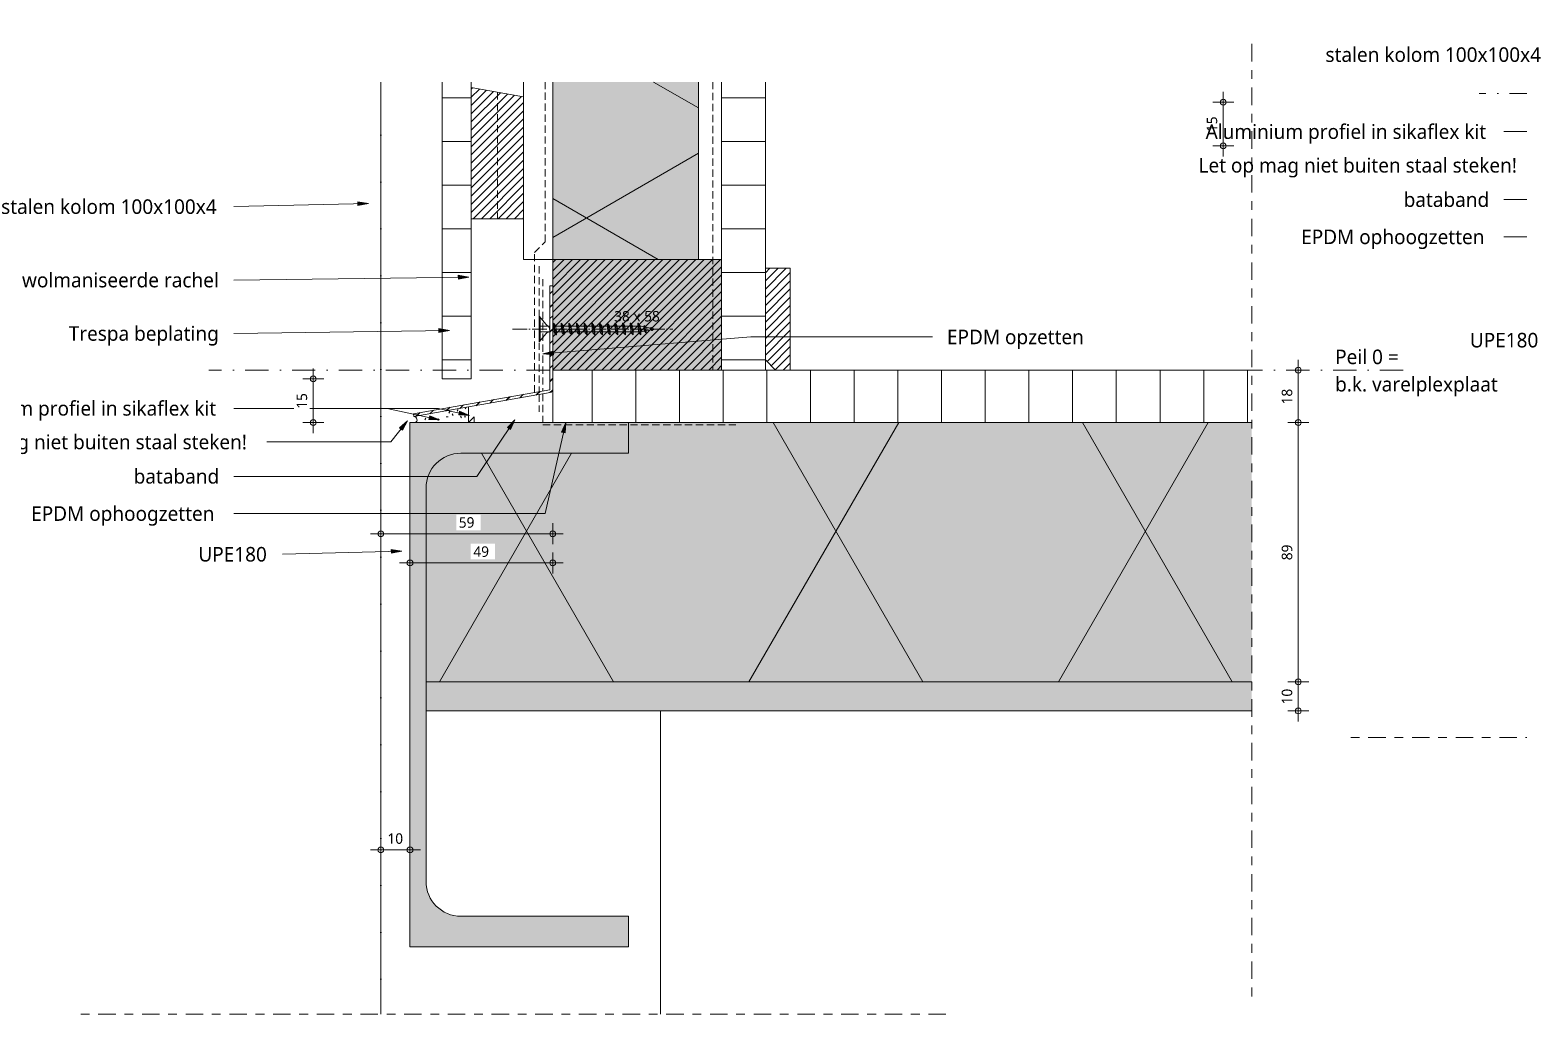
# Model space of a CAD drawing. Header units: millimetres. Extents: x 2457 to 4349, y 3067 to 7524.
# Drawn here: x 3137 to 3648, y 4710 to 5048 of the extents above; entities that cross this region are included whole.
import ezdxf

# ---------------------------------------------------------------- set-up
doc = ezdxf.new("R2010")
doc.units = ezdxf.units.MM
for name, pattern in [('MV_center', [15, 6, -3, 3, -3]), ('MV_hartlijn_staal', [6.6, 5, -0.8, 0, -0.8]), ('MV_hidden', [3.75, 2.5, -1.25]), ('MV_stramien', [16, 8, -4, 0, -4])]:
    doc.linetypes.add(name, pattern=pattern)
for name, color, linetype, lineweight in [('A-ANNO-DIMS', 211, 'Continuous', 13), ('A-ANNO-DIMS-2', 211, 'Continuous', 13), ('A-ANNO-NOTE', 131, 'Continuous', 18), ('A-DETL', 90, 'Continuous', 13), ('A-DETL-GENF', 92, 'Continuous', 18), ('A-DETL-MEDM', 33, 'Continuous', 25), ('G-ANNO-TEXT', 231, 'Continuous', 13)]:
    doc.layers.add(name, color=color, linetype=linetype, lineweight=lineweight)
doc.styles.add('Segoe UI_1', font='segoeui.ttf', dxfattribs={"height": 3.6})
doc.styles.add('Segoe UI_3', font='segoeui.ttf', dxfattribs={"height": 5})
doc.dimstyles.new('1_8_mm_3', dxfattribs={"dimscale": 304.8, "dimtxt": 3.77051, "dimasz": 0.006562, "dimexe": 0.011811, "dimexo": 0.0625, "dimgap": 0.003281, "dimtad": 1, "dimdec": 0, "dimzin": 0, "dimdsep": 46, "dimtxsty": 'Segoe UI_1', "dimblk1": 'DOTBLANK', "dimblk2": 'DOTBLANK', "dimsah": 1, "dimcen": 0.09, "dimdle": 0.011811, "dimazin": 0, "dimtfac": 1, "dimtdec": 4, "dimtix": 1, "dimtmove": 0, "dimatfit": 3, "dimfxl": 0.011811, "dimfxlon": 1, "dimtvp": 1, "dimtfill": 1, "dimtolj": 1, "dimtzin": 0, "dimarcsym": 2})
doc.dimstyles.new('1_8mm_continuous_mm', dxfattribs={"dimscale": 304.8, "dimtxt": 3.77051, "dimasz": 0.006562, "dimexe": 0.011811, "dimexo": 0.0625, "dimgap": 0.003281, "dimtad": 1, "dimdec": 0, "dimzin": 0, "dimdsep": 46, "dimtxsty": 'Segoe UI_1', "dimblk1": 'DOTBLANK', "dimblk2": 'DOTBLANK', "dimsah": 1, "dimcen": 0.09, "dimdle": 0.011811, "dimazin": 0, "dimtfac": 1, "dimtdec": 4, "dimtix": 1, "dimtmove": 0, "dimatfit": 3, "dimfxl": 0.011811, "dimfxlon": 1, "dimtvp": 1, "dimtfill": 1, "dimtolj": 1, "dimtzin": 0, "dimarcsym": 2})
pattern_1 = [(270, (0, 0), (-15, -9e-16), [])]
pattern_2 = [(45, (0, 0), (-1.41421356, 1.41421356), [])]
pattern_3 = [(0, (0, 0), (8.128, 2.032), [0.67056, -5.425, 0.67056, -5.425, -32.512]), (0, (0, 0), (8.128, 2.032), [-12.192, 0.67056, -11.521, 0.67056, -5.425, -14.224]), (0, (0, 0), (8.128, 2.032), [-30.48, 0.67056, -3.393, 0.67056, -9.489]), (120, (3.048, 1.016), (-5.8237636, 6.0230545), [0.67056, -5.425, 0.67056, -5.425, -32.512]), (120, (3.048, 1.016), (-5.8237636, 6.0230545), [-12.192, 0.67056, -11.521, 0.67056, -5.425, -14.224]), (120, (3.048, 1.016), (-5.8237636, 6.0230545), [-30.48, 0.67056, -3.393, 0.67056, -9.489]), (240, (4.064, 5.08), (-2.3042364, -8.0550545), [0.67056, -5.425, 0.67056, -5.425, -32.512]), (240, (4.064, 5.08), (-2.3042364, -8.0550545), [-12.192, 0.67056, -11.521, 0.67056, -5.425, -14.224]), (240, (4.064, 5.08), (-2.3042364, -8.0550545), [-30.48, 0.67056, -3.393, 0.67056, -9.489])]

# ---------------------------------------------------------------- blocks, each defined once
blk = doc.blocks.new('42_isolatie - Type 1-3252162-Details Strandbaak Strandhuis 2_0')
at = {"layer": 'A-DETL-GENF'}
h = blk.add_hatch(color=256, dxfattribs=at)
h.paths.add_polyline_path([(0.28, 50.8), (0.28, 0.8), (61.21, 0.8), (61.21, 50.8)])
h.paths.add_polyline_path([(490.59, 0.8), (520.28, 0.8), (520.28, 50.8), (490.59, 50.8)])
at = {"layer": 'A-DETL-GENF', "lineweight": 13}
h = blk.add_hatch(dxfattribs=at)
h.set_pattern_fill('FP_12', color=256, style=0, pattern_type=2)
h.set_pattern_definition([(60, (0, 0), (-45.0333, 26), []), (120, (0, 0), (-45.0333, -26), [])])
h.paths.add_polyline_path([(0.28, 0.8), (61.21, 0.8), (61.21, 50.8), (0.28, 50.8)])
h.paths.add_polyline_path([(490.59, 0.8), (520.28, 0.8), (520.28, 50.8), (490.59, 50.8)])
at = {"layer": 'A-DETL-GENF'}
for p, q in [((61.21, 50.8), (0.28, 50.8)), ((0.28, 50.8), (0.28, 0.8)), ((61.21, 50.8), (0.28, 50.8)), ((520.28, 50.8), (490.59, 50.8)), ((520.28, 50.8), (490.59, 50.8)), ((520.28, 0.8), (520.28, 50.8)), ((0.28, 0.8), (61.21, 0.8)), ((0.28, 0.8), (61.21, 0.8)), ((490.59, 0.8), (520.28, 0.8)), ((490.59, 0.8), (520.28, 0.8))]:
    blk.add_line(p, q, dxfattribs=at)
blk = doc.blocks.new('42_isolatie - Type 1-V57-Details Strandbaak Strandhuis 2_0')
at = {"layer": 'A-DETL-GENF'}
blk.add_hatch(color=256, dxfattribs=at).paths.add_polyline_path([(4.28, 0.8), (287.78, 0.8), (287.78, 89.8), (73.78, 89.8), (73.78, 79.3), (16.28, 79.3), (14.7, 79.19), (13.17, 78.89), (11.69, 78.39), (10.28, 77.69), (8.97, 76.82), (7.79, 75.79), (6.76, 74.6), (5.89, 73.3), (5.19, 71.89), (4.69, 70.41), (4.38, 68.88), (4.28, 67.3), (4.28, 30.55)])
at = {"layer": 'A-DETL-GENF', "lineweight": 13}
h = blk.add_hatch(dxfattribs=at)
h.set_pattern_fill('FP_13', color=256, style=0, pattern_type=2)
h.set_pattern_definition([(60, (-357.56, 184.11), (-79.674, 46), []), (120, (-357.56, 184.11), (-79.674, -46), [])])
h.paths.add_polyline_path([(4.28, 0.8), (287.78, 0.8), (287.78, 89.8), (73.78, 89.8), (73.78, 79.3), (16.28, 79.3), (14.7, 79.19), (13.17, 78.89), (11.69, 78.39), (10.28, 77.69), (8.97, 76.82), (7.79, 75.79), (6.76, 74.6), (5.89, 73.3), (5.19, 71.89), (4.69, 70.41), (4.38, 68.88), (4.28, 67.3), (4.28, 30.55)])
at = {"layer": 'A-DETL-GENF'}
for p, q in [((287.78, 89.8), (73.78, 89.8)), ((4.28, 0.8), (287.78, 0.8))]:
    blk.add_line(p, q, dxfattribs=at)
blk = doc.blocks.new('00 plaatmateriaal1 - d_15 mm-3252159-Details Strandbaak Strandhuis 2_0')
at = {"layer": 'A-DETL-GENF', "lineweight": 13}
h = blk.add_hatch(dxfattribs=at)
h.set_pattern_fill('FP_1', color=256, style=0, pattern_type=2)
h.set_pattern_definition(pattern_1)
h.paths.add_polyline_path([(243.62, 15), (144.69, 15), (144.69, 0), (243.62, 0)])
at = {"layer": 'A-DETL-MEDM', "lineweight": 18}
for p, q in [((208.62, 15), (144.69, 15)), ((243.62, 15), (240.08, 15)), ((144.69, 0), (205.62, 0))]:
    blk.add_line(p, q, dxfattribs=at)
blk = doc.blocks.new('00 plaatmateriaal1 - d_10 mm-3252160-Details Strandbaak Strandhuis 2_0')
at = {"layer": 'A-DETL-GENF', "lineweight": 13}
h = blk.add_hatch(dxfattribs=at)
h.set_pattern_fill('FP_2', color=256, style=0, pattern_type=2)
h.set_pattern_definition([(90, (0, 0), (-15, 9e-16), [])])
h.paths.add_polyline_path([(250, -10), (250, 0), (148.07, 0), (148.07, -10), (240.02, -10)])
at = {"layer": 'A-DETL-MEDM', "lineweight": 18}
for p, q in [((150, 0), (148.07, 0)), ((250, 0), (195, 0)), ((250, -10), (250, 0)), ((148.07, -10), (250, -10))]:
    blk.add_line(p, q, dxfattribs=at)
blk = doc.blocks.new('00 plaatmateriaal1 - d_18 mm-V10-Details Strandbaak Strandhuis 2_0')
at = {"layer": 'A-DETL-GENF', "lineweight": 13}
h = blk.add_hatch(dxfattribs=at)
h.set_pattern_fill('FP_1', color=256, style=0, pattern_type=2)
h.set_pattern_definition(pattern_1)
h.paths.add_polyline_path([(10, 18), (10, 0), (250, 0), (250, 18), (160.75, 18)])
at = {"layer": 'A-DETL-MEDM', "lineweight": 18}
for p, q in [((224, 18), (10, 18)), ((250, 6.92), (250, 18)), ((250, 0), (250, 6.92)), ((10, 0), (168.46, 0)), ((173.46, 0), (192, 0))]:
    blk.add_line(p, q, dxfattribs=at)
blk = doc.blocks.new('NLRS_00_DI_maskeer - Type 1-4234796-Details Strandbaak Strandhuis 2_0')
at = {"layer": 'A-DETL-GENF', "linetype": 'MV_center'}
blk.add_line((229, 0), (-100, 0), dxfattribs=at)
blk = doc.blocks.new('NLRS_00_DI_maskeer - Type 1-V6-Details Strandbaak Strandhuis 2_0')
at = {"layer": 'A-DETL-GENF', "linetype": 'MV_center'}
blk.add_line((-100, 0), (198, 0), dxfattribs=at)
blk = doc.blocks.new('00 hout_rechthoekig_sls - SLS 38x58-V60-Details Strandbaak Strandhuis 2_0')
at = {"layer": 'A-DETL-GENF', "lineweight": 13}
blk.add_hatch(color=256, dxfattribs=at).paths.add_polyline_path([(58, 0), (58, 38), (0, 38), (0, 0), (31.08, 0)])
at = {"layer": 'A-DETL-MEDM', "lineweight": 13}
h = blk.add_hatch(dxfattribs=at)
h.set_pattern_fill('FP_58', color=256, style=0, pattern_type=2)
h.set_pattern_definition([(45, (-3316.524, -4931.476), (-1.41421356, 1.41421356), [])])
h.paths.add_polyline_path([(58, 0), (58, 38), (0, 38), (0, 0), (31.08, 0)])
at = {"layer": 'A-DETL-MEDM', "lineweight": 18}
for p, q in [((58, 38), (0, 38)), ((0, 38), (0, 28.9)), ((58, 38), (0, 38)), ((58, 0), (58, 38)), ((58, 0), (58, 38)), ((58, 0), (58, 38)), ((0, 28.9), (0, 0)), ((0, 0), (58, 0))]:
    blk.add_line(p, q, dxfattribs=at)
blk = doc.blocks.new('28 schroeven 2D - Verzonken schroef 4_0x40mm-3245472-Details Strandbaak Strandhuis 2_0')
at = {"layer": 'A-DETL-GENF', "linetype": 'MV_hartlijn_staal', "lineweight": 13}
for p, q in [((0, 9.1), (0, -3.66)), ((0, -4.66), (0, -45.9))]:
    blk.add_line(p, q, dxfattribs=at)
at = {"layer": 'A-DETL-GENF', "lineweight": 5}
for p, q in [((-4.4, 0), (4.4, 0)), ((-1.54, -2.4), (-4.4, 0)), ((4.4, 0), (1.54, -2.4)), ((-4.04, -0.3), (4.04, -0.3)), ((2, -4.97), (-2, -5.9)), ((-1, -3.55), (-1, -3.66)), ((-1, -4.66), (-1, -35)), ((-0.08, -3.66), (1.03, -3.26)), ((1, -3.66), (1, -3.55)), ((1, -35), (1, -4.66)), ((1.25, -5.61), (2, -4.97)), ((-2, -5.9), (-1.25, -5.26)), ((2, -7.6), (-2, -8.54)), ((-2, -8.54), (-1.25, -7.9)), ((1.25, -8.24), (2, -7.6)), ((2, -10.24), (-2, -11.17)), ((-2, -11.17), (-1.25, -10.53)), ((2, -12.88), (-2, -13.81)), ((-2, -13.81), (-1.25, -13.17)), ((1.25, -10.88), (2, -10.24)), ((1.25, -13.52), (2, -12.88)), ((2, -15.51), (-2, -16.44)), ((-2, -16.44), (-1.25, -15.8)), ((2, -18.15), (-2, -19.08)), ((-2, -19.08), (-1.25, -18.44)), ((1.25, -16.15), (2, -15.51)), ((1.25, -18.79), (2, -18.15)), ((2, -20.78), (-2, -21.71)), ((-2, -21.71), (-1.25, -21.07)), ((2, -23.42), (-2, -24.35)), ((-2, -24.35), (-1.25, -23.71)), ((1.25, -21.42), (2, -20.78)), ((1.25, -24.06), (2, -23.42)), ((2, -26.06), (-2, -26.99)), ((-2, -26.99), (-1.25, -26.35)), ((2, -28.69), (-2, -29.62)), ((-2, -29.62), (-1.25, -28.98)), ((1.25, -26.7), (2, -26.06)), ((1.25, -29.33), (2, -28.69)), ((2, -31.33), (-2, -32.26)), ((-2, -32.26), (-1.25, -31.62)), ((2, -33.96), (-2, -34.89)), ((-2, -34.89), (-1.25, -34.25)), ((-1, -35), (0, -40)), ((0, -40), (1, -35)), ((1.25, -31.97), (2, -31.33)), ((1.25, -34.6), (2, -33.96)), ((-1.26, -36.66), (-0.51, -36.02)), ((1.26, -36.07), (-1.26, -36.66)), ((-0.52, -38.71), (0.23, -38.07)), ((0.52, -38.47), (-0.52, -38.71)), ((-0.23, -39.11), (0.52, -38.47)), ((0.51, -36.71), (1.26, -36.07))]:
    blk.add_line(p, q, dxfattribs=at)
at = {"layer": 'A-DETL-GENF'}
for p, q in [((-1, -3.55), (-1, 0)), ((1, -3.55), (1, 0))]:
    blk.add_line(p, q, dxfattribs=at)
at = {"layer": 'A-DETL-GENF', "lineweight": 5}
for centre, start, end in [((-2.5, -3.55), 360, 50), ((2.5, -3.55), 130, 180)]:
    blk.add_arc(centre, 1.5, start, end, dxfattribs=at)
for points in [[(-1.25, -5.26), (1.8, -4.75), (2, -4.97)], [(-2, -5.9), (-1.5, -6.14), (1.25, -5.61)], [(-2, -8.54), (-1.5, -8.78), (1.25, -8.24)], [(-1.25, -7.9), (1.8, -7.39), (2, -7.6)], [(-1.25, -10.53), (1.8, -10.02), (2, -10.24)], [(-2, -11.17), (-1.5, -11.41), (1.25, -10.88)], [(-2, -13.81), (-1.5, -14.05), (1.25, -13.52)], [(-1.25, -13.17), (1.8, -12.66), (2, -12.88)], [(-2, -16.44), (-1.5, -16.68), (1.25, -16.15)], [(-2, -19.08), (-1.5, -19.32), (1.25, -18.79)], [(-1.25, -15.8), (1.8, -15.29), (2, -15.51)], [(-1.25, -18.44), (1.8, -17.93), (2, -18.15)], [(-2, -21.71), (-1.5, -21.96), (1.25, -21.42)], [(-2, -24.35), (-1.5, -24.59), (1.25, -24.06)], [(-1.25, -21.07), (1.8, -20.57), (2, -20.78)], [(-1.25, -23.71), (1.8, -23.2), (2, -23.42)], [(-2, -26.99), (-1.5, -27.23), (1.25, -26.7)], [(-2, -29.62), (-1.5, -29.86), (1.25, -29.33)], [(-1.25, -26.35), (1.8, -25.84), (2, -26.06)], [(-1.25, -28.98), (1.8, -28.47), (2, -28.69)], [(-2, -32.26), (-1.5, -32.5), (1.25, -31.97)], [(-2, -34.89), (-1.5, -35.13), (1.25, -34.6)], [(-1.25, -31.62), (1.8, -31.11), (2, -31.33)], [(-1.25, -34.25), (1.8, -33.74), (2, -33.96)], [(-1.26, -36.66), (-1, -36.82), (0.51, -36.71)], [(-0.52, -38.71), (-0.51, -38.79), (-0.23, -39.11)], [(-0.51, -36.02), (1.16, -35.94), (1.26, -36.07)], [(0.23, -38.07), (0.53, -38.42), (0.52, -38.47)]]:
    blk.add_open_spline(points, degree=2, dxfattribs=at)
blk = doc.blocks.new('DIMBLOCK315-Details Strandbaak Strandhuis 2_0')
at = {"layer": 'A-ANNO-DIMS-2'}
for p, q in [((3572.48, 4931.48), (3568.88, 4931.48)), ((3572.48, 4935.08), (3572.48, 4913.48)), ((3572.48, 4931.48), (3576.08, 4931.48)), ((3572.48, 4913.48), (3568.88, 4913.48)), ((3572.48, 4913.48), (3576.08, 4913.48))]:
    blk.add_line(p, q, dxfattribs=at)
for centre in [(3572.48, 4931.48), (3572.48, 4913.48)]:
    blk.add_circle(centre, 1, dxfattribs=at)
at = {"layer": 'A-ANNO-DIMS-2', "color": 0, "insert": (3566.79, 4919.73), "char_height": 3.6, "width": 6.5813, "attachment_point": 1, "rotation": 90, "line_spacing_factor": 1.142579, "style": 'Segoe UI_1', "bg_fill": 3, "box_fill_scale": 1.25, "bg_fill_color": 9, "bg_fill_true_color": 13158600, "bg_fill_transparency": 0}
blk.add_mtext('18', dxfattribs=at)
blk = doc.blocks.new('_DotBlank')
at = {"color": 0, "linetype": 'ByBlock', "lineweight": -2}
blk.add_line((-0.5, 0), (-1, 0), dxfattribs=at)
blk.add_circle((0, 0), 0.5, dxfattribs=at)
blk = doc.blocks.new('DIMBLOCK316-Details Strandbaak Strandhuis 2_0')
at = {"layer": 'A-ANNO-DIMS-2'}
for p, q in [((3572.48, 4913.48), (3568.88, 4913.48)), ((3572.48, 4913.48), (3572.48, 4824.48)), ((3572.48, 4913.48), (3576.08, 4913.48)), ((3572.48, 4824.48), (3568.88, 4824.48)), ((3572.48, 4824.48), (3576.08, 4824.48))]:
    blk.add_line(p, q, dxfattribs=at)
for centre in [(3572.48, 4913.48), (3572.48, 4824.48)]:
    blk.add_circle(centre, 1, dxfattribs=at)
at = {"layer": 'A-ANNO-DIMS-2', "color": 0, "insert": (3566.79, 4866.23), "char_height": 3.6, "width": 6.5813, "attachment_point": 1, "rotation": 90, "line_spacing_factor": 1.142579, "style": 'Segoe UI_1', "bg_fill": 3, "box_fill_scale": 1.25, "bg_fill_color": 9, "bg_fill_true_color": 13158600, "bg_fill_transparency": 0}
blk.add_mtext('89', dxfattribs=at)
blk = doc.blocks.new('DIMBLOCK317-Details Strandbaak Strandhuis 2_0')
at = {"layer": 'A-ANNO-DIMS-2'}
for p, q in [((3572.48, 4824.48), (3568.88, 4824.48)), ((3572.48, 4824.48), (3572.48, 4810.88)), ((3572.48, 4824.48), (3576.08, 4824.48)), ((3572.48, 4814.48), (3568.88, 4814.48)), ((3572.48, 4814.48), (3576.08, 4814.48))]:
    blk.add_line(p, q, dxfattribs=at)
for centre in [(3572.48, 4824.48), (3572.48, 4814.48)]:
    blk.add_circle(centre, 1, dxfattribs=at)
at = {"layer": 'A-ANNO-DIMS-2', "color": 0, "insert": (3566.79, 4816.73), "char_height": 3.6, "width": 6.5813, "attachment_point": 1, "rotation": 90, "line_spacing_factor": 1.142579, "style": 'Segoe UI_1', "bg_fill": 3, "box_fill_scale": 1.25, "bg_fill_color": 9, "bg_fill_true_color": 13158600, "bg_fill_transparency": 0}
blk.add_mtext('10', dxfattribs=at)
blk = doc.blocks.new('DIMBLOCK373-Details Strandbaak Strandhuis 2_0')
at = {"layer": 'A-ANNO-DIMS-2'}
for p, q in [((3257.52, 4766.78), (3257.52, 4770.38)), ((3267.52, 4766.78), (3267.52, 4770.38)), ((3253.92, 4766.78), (3271.12, 4766.78)), ((3257.52, 4766.78), (3257.52, 4763.18)), ((3267.52, 4766.78), (3267.52, 4763.18))]:
    blk.add_line(p, q, dxfattribs=at)
for centre in [(3257.52, 4766.78), (3267.52, 4766.78)]:
    blk.add_circle(centre, 1, dxfattribs=at)
at = {"layer": 'A-ANNO-DIMS-2', "color": 0, "insert": (3259.78, 4772.47), "char_height": 3.6, "width": 6.5813, "attachment_point": 1, "line_spacing_factor": 1.142579, "style": 'Segoe UI_1', "bg_fill": 3, "box_fill_scale": 1.25, "bg_fill_color": 9, "bg_fill_true_color": 13158600, "bg_fill_transparency": 0}
blk.add_mtext('10', dxfattribs=at)
blk = doc.blocks.new('DIMBLOCK380-Details Strandbaak Strandhuis 2_0')
at = {"layer": 'A-ANNO-DIMS-2'}
for p, q in [((3263.92, 4865.3), (3320.12, 4865.3)), ((3267.52, 4865.3), (3267.52, 4868.9)), ((3267.52, 4865.3), (3267.52, 4861.7)), ((3316.52, 4865.3), (3316.52, 4868.9)), ((3316.52, 4865.3), (3316.52, 4861.7))]:
    blk.add_line(p, q, dxfattribs=at)
for centre in [(3267.52, 4865.3), (3316.52, 4865.3)]:
    blk.add_circle(centre, 1, dxfattribs=at)
at = {"layer": 'A-ANNO-DIMS-2', "color": 0, "insert": (3289.28, 4871), "char_height": 3.6, "width": 6.5813, "attachment_point": 1, "line_spacing_factor": 1.142579, "style": 'Segoe UI_1', "bg_fill": 3, "box_fill_scale": 1.25, "bg_fill_color": 9, "bg_fill_true_color": 13158600, "bg_fill_transparency": 0}
blk.add_mtext('49', dxfattribs=at)
blk = doc.blocks.new('DIMBLOCK381-Details Strandbaak Strandhuis 2_0')
at = {"layer": 'A-ANNO-DIMS-2'}
for p, q in [((3234.31, 4932.08), (3234.31, 4909.88)), ((3234.31, 4928.48), (3230.71, 4928.48)), ((3234.31, 4928.48), (3237.91, 4928.48)), ((3234.31, 4913.48), (3230.71, 4913.48)), ((3234.31, 4913.48), (3237.91, 4913.48))]:
    blk.add_line(p, q, dxfattribs=at)
for centre in [(3234.31, 4928.48), (3234.31, 4913.48)]:
    blk.add_circle(centre, 1, dxfattribs=at)
at = {"layer": 'A-ANNO-DIMS-2', "color": 0, "insert": (3228.61, 4918.23), "char_height": 3.6, "width": 6.5813, "attachment_point": 1, "rotation": 90, "line_spacing_factor": 1.142579, "style": 'Segoe UI_1', "bg_fill": 3, "box_fill_scale": 1.25, "bg_fill_color": 9, "bg_fill_true_color": 13158600, "bg_fill_transparency": 0}
blk.add_mtext('15', dxfattribs=at)
blk = doc.blocks.new('DIMBLOCK382-Details Strandbaak Strandhuis 2_0')
at = {"layer": 'A-ANNO-DIMS-2'}
for p, q in [((3546.72, 5023.48), (3543.12, 5023.48)), ((3546.72, 5027.08), (3546.72, 5004.88)), ((3546.72, 5023.48), (3550.32, 5023.48)), ((3546.72, 5008.48), (3543.12, 5008.48)), ((3546.72, 5008.48), (3550.32, 5008.48))]:
    blk.add_line(p, q, dxfattribs=at)
for centre in [(3546.72, 5023.48), (3546.72, 5008.48)]:
    blk.add_circle(centre, 1, dxfattribs=at)
at = {"layer": 'A-ANNO-DIMS-2', "color": 0, "insert": (3541.03, 5013.23), "char_height": 3.6, "width": 6.5813, "attachment_point": 1, "rotation": 90, "line_spacing_factor": 1.142579, "style": 'Segoe UI_1', "bg_fill": 3, "box_fill_scale": 1.25, "bg_fill_color": 9, "bg_fill_true_color": 13158600, "bg_fill_transparency": 0}
blk.add_mtext('15', dxfattribs=at)
blk = doc.blocks.new('DIMBLOCK402-Details Strandbaak Strandhuis 2_0')
at = {"layer": 'A-ANNO-DIMS-2'}
for p, q in [((3253.92, 4875.3), (3320.12, 4875.3)), ((3257.52, 4875.3), (3257.52, 4878.9)), ((3257.52, 4875.3), (3257.52, 4871.7)), ((3316.52, 4875.3), (3316.52, 4878.9)), ((3316.52, 4875.3), (3316.52, 4871.7))]:
    blk.add_line(p, q, dxfattribs=at)
for centre in [(3257.52, 4875.3), (3316.52, 4875.3)]:
    blk.add_circle(centre, 1, dxfattribs=at)
at = {"layer": 'A-ANNO-DIMS-2', "color": 0, "insert": (3284.28, 4881), "char_height": 3.6, "width": 6.5813, "attachment_point": 1, "line_spacing_factor": 1.142579, "style": 'Segoe UI_1', "bg_fill": 3, "box_fill_scale": 1.25, "bg_fill_color": 9, "bg_fill_true_color": 13158600, "bg_fill_transparency": 0}
blk.add_mtext('59', dxfattribs=at)

msp = doc.modelspace()

# ---------------------------------------------------------------- hatches: boundary and pattern name
at = {"layer": 'A-DETL-GENF', "lineweight": 13}
h = msp.add_hatch(dxfattribs=at)
h.set_pattern_fill('FP_22', color=250, style=0, pattern_type=2)
h.set_pattern_definition(pattern_2)
h.paths.add_polyline_path([(3306.52, 4983.48), (3306.52, 5025.3), (3288.52, 5028.48), (3288.52, 4983.48)])
h = msp.add_hatch(dxfattribs=at)
h.set_pattern_fill('FP_22', color=250, style=0, pattern_type=2)
h.set_pattern_definition(pattern_2)
h.paths.add_polyline_path([(3398.06, 4931.48), (3398.06, 4966.48), (3389.52, 4966.48), (3389.52, 4935.01), (3393.06, 4931.48)])
h = msp.add_hatch(dxfattribs=at)
h.set_pattern_fill('FP_15', color=254, style=0, pattern_type=2)
h.set_pattern_definition([(45, (0, 0), (-4.2426407, 4.2426407), []), (45, (0.2, 0), (-4.2426407, 4.2426407), []), (45, (4, 0), (-4.2426407, 4.2426407), [])])
h.paths.add_polyline_path([(3268.89, 4915.55), (3315.7, 4923.8), (3315.92, 4923.87), (3316.12, 4923.98), (3316.29, 4924.14), (3316.42, 4924.34), (3316.5, 4924.55), (3316.52, 4924.78), (3316.52, 4960.38), (3315.52, 4960.38), (3315.52, 4924.78), (3268.71, 4916.53), (3268.85, 4915.77)])
h = msp.add_hatch(dxfattribs=at)
h.set_pattern_fill('FP_6', color=254, style=0, pattern_type=2)
h.set_pattern_definition(pattern_3)
h.paths.add_polyline_path([(3287.6, 4913.48), (3287.6, 4918.85), (3268.85, 4915.54), (3269.11, 4915.51), (3269.36, 4915.41), (3269.57, 4915.26), (3269.75, 4915.07), (3269.87, 4914.83), (3269.93, 4914.57), (3269.93, 4914.31), (3269.86, 4914.05), (3269.74, 4913.82), (3269.56, 4913.62), (3269.34, 4913.48)])
at = {"layer": 'A-DETL-GENF'}
for color, points in [(7, [(3267.52, 4733.48), (3342.52, 4733.48), (3342.52, 4743.98), (3285.02, 4743.98), (3283.44, 4744.08), (3281.92, 4744.39), (3280.43, 4744.89), (3279.02, 4745.58), (3277.72, 4746.46), (3276.54, 4747.49), (3275.5, 4748.67), (3274.63, 4749.98), (3273.94, 4751.38), (3273.43, 4752.87), (3273.13, 4754.4), (3273.02, 4755.98), (3273.02, 4890.98), (3273.13, 4892.56), (3273.43, 4894.08), (3273.94, 4895.57), (3274.63, 4896.98), (3275.5, 4898.28), (3276.54, 4899.46), (3277.72, 4900.5), (3279.02, 4901.37), (3280.43, 4902.06), (3281.92, 4902.57), (3283.44, 4902.87), (3285.02, 4902.98), (3342.52, 4902.98), (3342.52, 4913.48), (3267.52, 4913.48), (3267.52, 4765.02)]), (83, [(3273.02, 4814.48), (3556.52, 4814.48), (3556.52, 4824.48), (3273.02, 4824.48)])]:
    msp.add_hatch(color=color, dxfattribs=at).paths.add_polyline_path(points)
at = {"layer": 'A-DETL-GENF', "lineweight": 13}
h = msp.add_hatch(dxfattribs=at)
h.set_pattern_fill('FP_6', color=254, style=0, pattern_type=2)
h.set_pattern_definition(pattern_3)
h.paths.add_polyline_path([(3287.62, 4913.48), (3289.55, 4913.48), (3289.55, 4915.41), (3287.76, 4913.62)])
at = {"layer": 'G-ANNO-TEXT'}
for points in [[(3253.26, 4988.69), (3249.64, 4989.24), (3249.67, 4987.97)], [(3287.72, 4963.46), (3284.11, 4964.05), (3284.12, 4962.78)], [(3281.05, 4945.14), (3277.44, 4945.73), (3277.46, 4944.46)], [(3313.17, 4937.11), (3316.81, 4936.77), (3316.71, 4938.03)], [(3277.68, 4914.43), (3274.29, 4915.82), (3274.02, 4914.58)], [(3287.93, 4915.93), (3284.56, 4917.35), (3284.28, 4916.11)], [(3266.64, 4914.09), (3263.91, 4911.66), (3264.9, 4910.88)], [(3303.48, 4914.45), (3300.95, 4911.81), (3302.01, 4911.1)], [(3320.98, 4913.57), (3319.58, 4910.2), (3320.81, 4909.92)], [(3264.72, 4869.33), (3261.11, 4869.88), (3261.14, 4868.61)]]:
    msp.add_hatch(color=7, dxfattribs=at).paths.add_polyline_path(points)

# ---------------------------------------------------------------- linework, layer by layer
at = {"layer": 'A-DETL', "linetype": 'MV_stramien', "lineweight": 18}
for p, q in [((3257.52, 4710.36), (3257.52, 5030.4)), ((3733.52, 5026.48), (3634.52, 5026.48)), ((3315.52, 4931.48), (3198.52, 4931.48)), ((3393.06, 4931.48), (3374.52, 4931.48)), ((3608.52, 4931.48), (3398.06, 4931.48))]:
    msp.add_line(p, q, dxfattribs=at)
at = {"layer": 'A-DETL'}
for p, q in [((3257.52, 4710.36), (3257.52, 5030.4)), ((3316.52, 4960.38), (3315.52, 4960.38)), ((3315.52, 4960.38), (3315.52, 4924.78)), ((3316.52, 4924.78), (3316.52, 4960.38)), ((3315.52, 4924.78), (3268.71, 4916.53)), ((3287.6, 4918.85), (3315.7, 4923.8)), ((3268.71, 4916.53), (3268.89, 4915.55)), ((3353.52, 4710.36), (3353.52, 4814.48))]:
    msp.add_line(p, q, dxfattribs=at)
at = {"layer": 'A-DETL', "lineweight": 18}
for p, q in [((3306.52, 5025.3), (3288.52, 5028.48)), ((3288.52, 5028.48), (3288.52, 4983.48)), ((3306.52, 5025.3), (3306.52, 5030.4)), ((3316.52, 4969.48), (3316.52, 5030.4)), ((3306.52, 4983.48), (3306.52, 5025.3)), ((3288.52, 4983.48), (3306.52, 4983.48)), ((3306.52, 4969.48), (3306.52, 4983.48)), ((3306.52, 4969.48), (3316.52, 4969.48)), ((3398.06, 4966.48), (3389.52, 4966.48)), ((3389.52, 4966.48), (3389.52, 4935.01)), ((3398.06, 4931.48), (3398.06, 4966.48)), ((3389.52, 4935.01), (3393.06, 4931.48)), ((3393.06, 4931.48), (3398.06, 4931.48)), ((3287.6, 4918.85), (3268.85, 4915.54)), ((3287.6, 4913.48), (3287.6, 4918.85)), ((3267.52, 4913.48), (3267.52, 4733.48)), ((3269.34, 4913.48), (3267.52, 4913.48)), ((3269.34, 4913.48), (3287.6, 4913.48)), ((3289.55, 4915.41), (3287.62, 4913.48)), ((3287.62, 4913.48), (3289.55, 4913.48)), ((3289.55, 4913.48), (3289.55, 4915.41)), ((3342.52, 4913.48), (3289.55, 4913.48)), ((3342.52, 4902.98), (3342.52, 4913.48)), ((3285.02, 4902.98), (3342.52, 4902.98)), ((3273.02, 4755.98), (3273.02, 4890.98)), ((3556.52, 4824.48), (3273.02, 4824.48)), ((3273.02, 4814.48), (3556.52, 4814.48)), ((3342.52, 4743.98), (3285.02, 4743.98)), ((3342.52, 4733.48), (3342.52, 4743.98)), ((3267.52, 4733.48), (3342.52, 4733.48))]:
    msp.add_line(p, q, dxfattribs=at)
at = {"layer": 'A-DETL', "linetype": 'MV_hidden', "lineweight": 18}
for p, q in [((3313.9, 4975.51), (3313.9, 5030.4)), ((3371.52, 5030.4), (3371.52, 4931.48)), ((3297.52, 5026.89), (3297.52, 4983.48)), ((3310.27, 4971.88), (3313.9, 4975.51)), ((3310.27, 4923.86), (3310.27, 4971.88)), ((3313.18, 4962.77), (3313.18, 4932.77)), ((3313.18, 4932.77), (3313.18, 4924.37)), ((3313.18, 4923.36), (3313.18, 4912.77)), ((3313.18, 4912.77), (3379.49, 4912.77))]:
    msp.add_line(p, q, dxfattribs=at)
at = {"layer": 'A-DETL', "linetype": 'MV_hidden'}
for p, q in [((3311.9, 4967.17), (3311.9, 4924.15)), ((3311.9, 4923.13), (3311.9, 4917.17))]:
    msp.add_line(p, q, dxfattribs=at)
at = {"layer": 'A-DETL'}
for centre, radius, start, end in [((3315.52, 4924.78), 1, 279.9973, 0), ((3268.85, 4914.45), 1.09, 297.1836, 89.907)]:
    msp.add_arc(centre, radius, start, end, dxfattribs=at)
at = {"layer": 'A-DETL', "lineweight": 18}
for centre, start, end in [((3285.02, 4890.98), 90, 180), ((3285.02, 4755.98), 180, 270)]:
    msp.add_arc(centre, 12, start, end, dxfattribs=at)
at = {"layer": 'G-ANNO-TEXT', "color": 250}
for p, q in [((3713.28, 5013.37), (3643.04, 5013.37)), ((3695.63, 5013.37), (3643.04, 5013.37)), ((3253.26, 4988.69), (3207.04, 4987.63)), ((3253.26, 4988.69), (3249.64, 4989.24)), ((3249.64, 4989.24), (3249.67, 4987.97)), ((3249.67, 4987.97), (3253.26, 4988.69)), ((3726.49, 4990.03), (3643.04, 4990.03)), ((3749.94, 4977.25), (3643.04, 4977.25)), ((3287.72, 4963.46), (3207.04, 4962.41)), ((3287.72, 4963.46), (3284.11, 4964.05)), ((3284.11, 4964.05), (3284.12, 4962.78)), ((3284.12, 4962.78), (3287.72, 4963.46)), ((3281.05, 4945.14), (3207.04, 4944.08)), ((3281.05, 4945.14), (3277.44, 4945.73)), ((3277.44, 4945.73), (3277.46, 4944.46)), ((3277.46, 4944.46), (3281.05, 4945.14)), ((3313.17, 4937.11), (3384.58, 4942.89)), ((3384.58, 4942.89), (3446.87, 4942.89)), ((3316.71, 4938.03), (3313.17, 4937.11)), ((3313.17, 4937.11), (3316.81, 4936.77)), ((3316.81, 4936.77), (3316.71, 4938.03)), ((3277.28, 4918.37), (3207.04, 4918.37)), ((3259.63, 4918.37), (3207.04, 4918.37)), ((3277.68, 4914.43), (3259.63, 4918.37)), ((3274.29, 4915.82), (3274.02, 4914.58)), ((3277.68, 4914.43), (3274.29, 4915.82)), ((3287.93, 4915.93), (3277.28, 4918.37)), ((3284.56, 4917.35), (3284.28, 4916.11)), ((3284.28, 4916.11), (3287.93, 4915.93)), ((3287.93, 4915.93), (3284.56, 4917.35)), ((3266.64, 4914.09), (3260.89, 4906.82)), ((3266.64, 4914.09), (3263.91, 4911.66)), ((3263.91, 4911.66), (3264.9, 4910.88)), ((3264.9, 4910.88), (3266.64, 4914.09)), ((3274.02, 4914.58), (3277.68, 4914.43)), ((3303.48, 4914.45), (3290.49, 4895.03)), ((3303.48, 4914.45), (3300.95, 4911.81)), ((3300.95, 4911.81), (3302.01, 4911.1)), ((3302.01, 4911.1), (3303.48, 4914.45)), ((3320.98, 4913.57), (3313.94, 4882.25)), ((3320.98, 4913.57), (3319.58, 4910.2)), ((3320.81, 4909.92), (3320.98, 4913.57)), ((3260.89, 4906.82), (3218.35, 4906.82)), ((3319.58, 4910.2), (3320.81, 4909.92)), ((3290.49, 4895.03), (3207.04, 4895.03)), ((3313.94, 4882.25), (3207.04, 4882.25)), ((3264.72, 4869.33), (3261.11, 4869.88)), ((3261.11, 4869.88), (3261.14, 4868.61)), ((3264.72, 4869.33), (3223.7, 4868.28)), ((3261.14, 4868.61), (3264.72, 4869.33))]:
    msp.add_line(p, q, dxfattribs=at)

# ---------------------------------------------------------------- block references
at = {"layer": 'A-DETL-GENF'}
for name, p, rotation in [('42_isolatie - Type 1-3252162-Details Strandbaak Strandhuis 2_0', (3367.32, 4969.2), 90.00000000000067), ('28 schroeven 2D - Verzonken schroef 4_0x40mm-3245472-Details Strandbaak Strandhuis 2_0', (3311.86, 4945.6), 89.99999999999955)]:
    msp.add_blockref(name, p, dxfattribs=dict(at, rotation=rotation))
at = {"layer": 'A-DETL-GENF', "linetype": 'MV_center'}
for name, p, rotation in [('NLRS_00_DI_maskeer - Type 1-4234796-Details Strandbaak Strandhuis 2_0', (3556.52, 4814.48), 90), ('NLRS_00_DI_maskeer - Type 1-V6-Details Strandbaak Strandhuis 2_0', (3787.52, 4805.36), 180), ('NLRS_00_DI_maskeer - Type 1-V6-Details Strandbaak Strandhuis 2_0', (3351.52, 4710.36), 180)]:
    msp.add_blockref(name, p, dxfattribs=dict(at, rotation=rotation))
at = {"layer": 'A-DETL-GENF'}
msp.add_blockref('42_isolatie - Type 1-V57-Details Strandbaak Strandhuis 2_0', (3268.75, 4823.68), dxfattribs=at)
at = {"layer": 'A-DETL-MEDM', "lineweight": 18}
for name, p, rotation in [('00 plaatmateriaal1 - d_10 mm-3252160-Details Strandbaak Strandhuis 2_0', (3288.52, 5178.48), 270.0000000000014), ('00 plaatmateriaal1 - d_15 mm-3252159-Details Strandbaak Strandhuis 2_0', (3374.52, 5175.1), 270.0000000000002), ('00 plaatmateriaal1 - d_18 mm-V10-Details Strandbaak Strandhuis 2_0', (3566.52, 4931.48), 180)]:
    msp.add_blockref(name, p, dxfattribs=dict(at, rotation=rotation))
at = {"layer": 'A-DETL-MEDM', "lineweight": 13}
msp.add_blockref('00 hout_rechthoekig_sls - SLS 38x58-V60-Details Strandbaak Strandhuis 2_0', (3316.52, 4931.48), dxfattribs=at)

# ---------------------------------------------------------------- texts
at = {"layer": 'A-ANNO-NOTE', "lineweight": 13, "insert": (3337.63, 4951.8), "char_height": 3.6, "width": 20.5232, "attachment_point": 1, "style": 'Segoe UI_1'}
msp.add_mtext('38 x 58', dxfattribs=at)
at = {"layer": 'G-ANNO-TEXT', "color": 7, "char_height": 5, "attachment_point": 1, "style": 'Segoe UI_3'}
for s, insert, width in [('stalen kolom 100x100x4', (3581.82, 5042.32), 90.751), ('bataband', (3608.66, 4992.53), 35.5949), ('stalen kolom 100x100x4', (3127.16, 4990.13), 90.751), ('EPDM ophoogzetten', (3573.48, 4979.75), 78.2447), ('geventileerde gewolmaniseerde rachel', (3082.84, 4964.91), 144.4641), ('Trespa beplating ', (3150.36, 4946.58), 62.692), ('EPDM opzetten', (3451.87, 4945.39), 58.5232), ('UPE180', (3631.38, 4944.29), 28.8607), ('Peil 0 = ', (3585.14, 4938.55), 31.1055), ('b.k. varelplexplaat', (3585.14, 4929.16), 66.8607), ('Aluminium profiel in sikaflex kit', (3104.68, 4920.87), 118.0084), ('Let op mag niet buiten staal steken!', (3102.23, 4909.32), 134.6835), ('bataband', (3172.66, 4897.53), 35.5949), ('EPDM ophoogzetten', (3137.48, 4884.75), 78.2447), ('UPE180', (3194.88, 4870.78), 28.8607)]:
    msp.add_mtext(s, dxfattribs=dict(at, insert=insert, width=width))

# ---------------------------------------------------------------- dimensions: what is measured, and where the dimension line sits
at = {"layer": 'A-ANNO-DIMS'}
dim = msp.add_linear_dim(base=(3546.72, 5008.48), p1=(3550.32, 5023.48), p2=(3550.32, 5008.48), angle=90, dimstyle='1_8mm_continuous_mm', override={"dimpost": '<>', "dimfxl": 15}, dxfattribs=at)
dim.commit()
dim.dimension.update_dxf_attribs({"geometry": 'DIMBLOCK382-Details Strandbaak Strandhuis 2_0', "text_midpoint": (3543.85, 5015.98)})

# ---------------------------------------------------------------- next in the draw order: texts
at = {"layer": 'G-ANNO-TEXT', "color": 7, "char_height": 5, "attachment_point": 1, "style": 'Segoe UI_3'}
for s, insert, width in [('Aluminium profiel in sikaflex kit', (3540.68, 5015.87), 118.0084), ('Let op mag niet buiten staal steken!', (3538.23, 5004.32), 134.6835)]:
    msp.add_mtext(s, dxfattribs=dict(at, insert=insert, width=width))

# ---------------------------------------------------------------- next in the draw order: dimensions: what is measured, and where the dimension line sits
at = {"layer": 'A-ANNO-DIMS'}
for base, p1, p2, dimstyle, override, picture, middle in [((3234.31, 4913.48), (3237.91, 4928.48), (3237.91, 4913.48), '1_8mm_continuous_mm', {"dimpost": '<>', "dimfxl": 15}, 'DIMBLOCK381-Details Strandbaak Strandhuis 2_0', (3231.44, 4920.98)), ((3572.48, 4913.48), (3568.88, 4931.48), (3568.88, 4913.48), '1_8_mm_3', {"dimpost": '<>', "dimfxl": 18}, 'DIMBLOCK315-Details Strandbaak Strandhuis 2_0', (3569.61, 4922.48))]:
    dim = msp.add_linear_dim(base=base, p1=p1, p2=p2, angle=90, dimstyle=dimstyle, override=override, dxfattribs=at)
    dim.commit()
    dim.dimension.update_dxf_attribs({"geometry": picture, "text_midpoint": middle})
for base, p1, p2, dimstyle, override, picture, middle in [((3316.52, 4865.3), (3267.52, 4868.9), (3316.52, 4868.9), '1_8mm_continuous_mm', {"dimpost": '<>', "dimfxl": 49}, 'DIMBLOCK380-Details Strandbaak Strandhuis 2_0', (3292.02, 4868.16)), ((3267.52, 4766.78), (3257.52, 4770.38), (3267.52, 4770.38), '1_8_mm_3', {"dimpost": '<>', "dimfxl": 10}, 'DIMBLOCK373-Details Strandbaak Strandhuis 2_0', (3262.52, 4769.65))]:
    dim = msp.add_linear_dim(base=base, p1=p1, p2=p2, dimstyle=dimstyle, override=override, dxfattribs=at)
    dim.commit()
    dim.dimension.update_dxf_attribs({"geometry": picture, "text_midpoint": middle})

# ---------------------------------------------------------------- next in the draw order: dimensions: what is measured, and where the dimension line sits
dim = msp.add_linear_dim(base=(3572.48, 4824.48), p1=(3568.88, 4913.48), p2=(3568.88, 4824.48), angle=90, dimstyle='1_8_mm_3', override={"dimpost": '<>', "dimfxl": 89}, dxfattribs=at)
dim.commit()
dim.dimension.update_dxf_attribs({"geometry": 'DIMBLOCK316-Details Strandbaak Strandhuis 2_0', "text_midpoint": (3569.62, 4868.98)})
dim = msp.add_linear_dim(base=(3316.52, 4875.3), p1=(3257.52, 4878.9), p2=(3316.52, 4878.9), dimstyle='1_8_mm_3', override={"dimpost": '<>', "dimfxl": 59}, dxfattribs=at)
dim.commit()
dim.dimension.update_dxf_attribs({"geometry": 'DIMBLOCK402-Details Strandbaak Strandhuis 2_0', "text_midpoint": (3287.02, 4878.16)})

# ---------------------------------------------------------------- next in the draw order: dimensions: what is measured, and where the dimension line sits
dim = msp.add_linear_dim(base=(3572.48, 4814.48), p1=(3568.88, 4824.48), p2=(3568.88, 4814.48), angle=90, dimstyle='1_8_mm_3', override={"dimpost": '<>', "dimfxl": 10}, dxfattribs=at)
dim.commit()
dim.dimension.update_dxf_attribs({"geometry": 'DIMBLOCK317-Details Strandbaak Strandhuis 2_0', "text_midpoint": (3569.61, 4819.48)})

doc.saveas('drawing.dxf')
